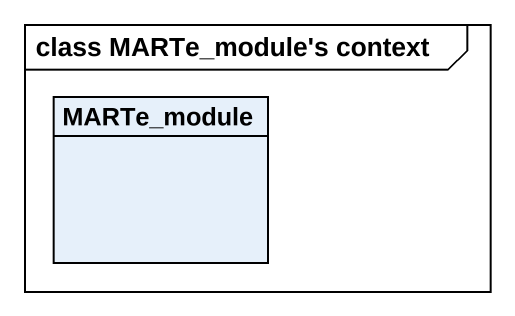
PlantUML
@startuml
mainframe class MARTe_module's context
hide circle
hide empty members
class MARTe_module
@enduml
